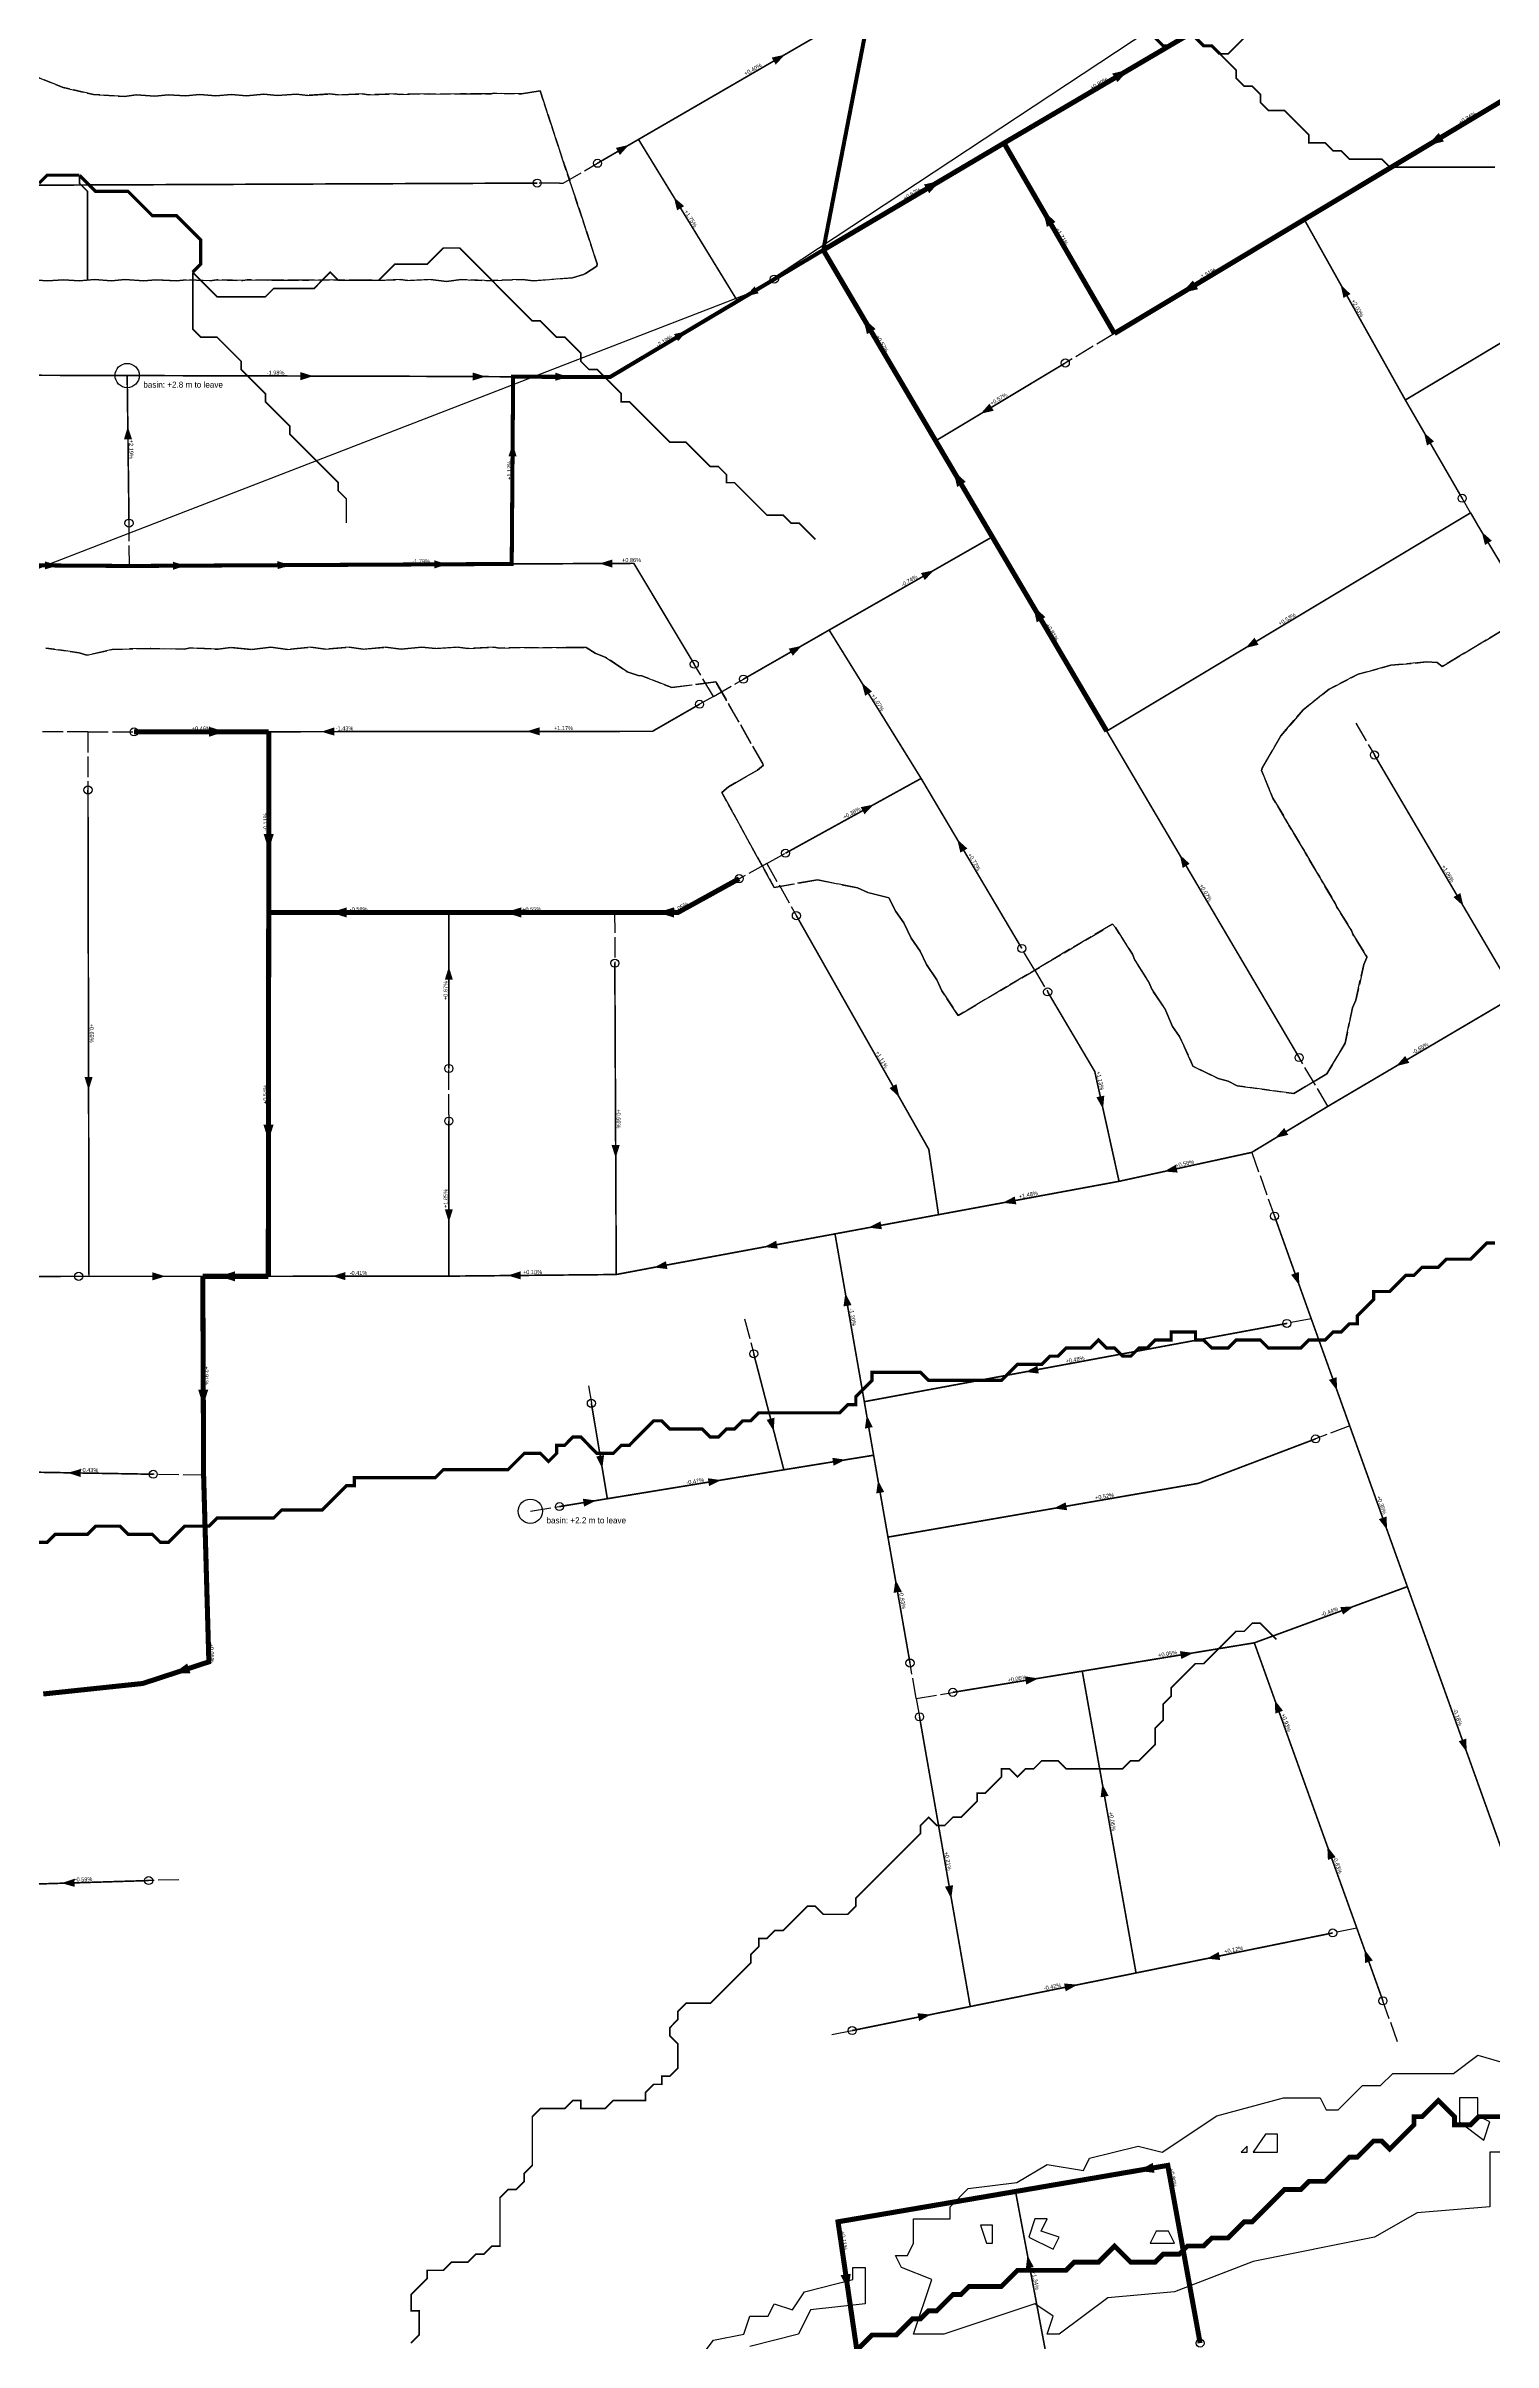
# Model space of a CAD drawing. Header units: metres. Extents: x 442821 to 452274, y 2561971 to 2571293.
# Drawn here: x 444791 to 445506, y 2564912 to 2566048 of the extents above; entities that cross this region are included whole.
import ezdxf
from ezdxf.enums import TextEntityAlignment as Align

# ---------------------------------------------------------------- set-up
doc = ezdxf.new("R2010")
doc.units = ezdxf.units.M
doc.header["$LTSCALE"] = 8
doc.linetypes.add('DASHDOT', pattern=[3.556, 2.54, -0.508, 0, -0.508])
doc.linetypes.add('DASHED', pattern=[1.524, 1.27, -0.254])
for name, color, linetype in [('A_ARROWS', 7, 'Continuous'), ('A_BASINS', 1, 'Continuous'), ('A_BUILT_2006', 252, 'Continuous'), ('A_CATCHMENTS', 7, 'Continuous'), ('A_DIRECT_LINK', 6, 'Continuous'), ('A_GRADIENT', 8, 'Continuous'), ('A_HEAD_GAP', 8, 'Continuous'), ('A_HEADS', 8, 'Continuous'), ('A_STREAMS', 5, 'Continuous'), ('A_WADI', 4, 'Continuous')]:
    doc.layers.add(name, color=color, linetype=linetype)

msp = doc.modelspace()

# ---------------------------------------------------------------- linework, layer by layer
at = {"layer": 'A_ARROWS', "color": 2}
for points in [[(445156.1, 2566043.6), (445151.6, 2566038.7), (445149.6, 2566042.2)], [(445326.2, 2566036.2), (445320.6, 2566030), (445318, 2566034.3)], [(445473.9, 2565998.7), (445479.5, 2566004.9), (445482.1, 2566000.7)], [(445079, 2565999), (445074.5, 2565994), (445072.5, 2565997.5)], [(445233.1, 2565981.3), (445227.5, 2565975.1), (445224.9, 2565979.4)], [(445101.2, 2565973.1), (445106.3, 2565968.7), (445102.8, 2565966.6)], [(445283.8, 2565966.6), (445290, 2565960.9), (445285.7, 2565958.4)], [(445136.6, 2565924), (445141.1, 2565929), (445143.1, 2565925.6)], [(445352.3, 2565925.7), (445357.9, 2565931.9), (445360.5, 2565927.6)], [(445431, 2565929.8), (445435.9, 2565925.2), (445432.4, 2565923.3)], [(445194.8, 2565913.5), (445201, 2565907.9), (445196.7, 2565905.4)], [(445107.8, 2565906.9), (445103.3, 2565901.9), (445101.3, 2565905.4)], [(444922.9, 2565884.6), (444916.5, 2565882.6), (444916.5, 2565886.6)], [(445008.1, 2565884.4), (445001.7, 2565882.4), (445001.7, 2565886.4)], [(445049, 2565884.3), (445042.6, 2565882.3), (445042.6, 2565886.3)], [(445252.9, 2565866), (445257.3, 2565871), (445259.4, 2565867.5)], [(444831.1, 2565859.7), (444833.2, 2565853.3), (444829.2, 2565853.3)], [(445472.2, 2565856.8), (445477.2, 2565852.3), (445473.7, 2565850.3)], [(445021.5, 2565851.3), (445023.4, 2565844.9), (445019.4, 2565844.9)], [(445239.4, 2565837.9), (445245.6, 2565832.3), (445241.3, 2565829.8)], [(445500.8, 2565807.6), (445505.8, 2565803.2), (445502.4, 2565801.1)], [(444796.5, 2565790.9), (444790.1, 2565789), (444790.1, 2565793)], [(444859.8, 2565790.8), (444853.4, 2565788.8), (444853.4, 2565792.8)], [(444911.5, 2565791.1), (444905.2, 2565789.1), (444905.1, 2565793.1)], [(444989.2, 2565791.5), (444982.8, 2565789.5), (444982.7, 2565793.5)], [(445064.4, 2565791.9), (445070.8, 2565793.9), (445070.8, 2565789.9)], [(445229.9, 2565788.6), (445225.3, 2565783.7), (445223.4, 2565787.2)], [(445278.8, 2565771), (445285, 2565765.4), (445280.7, 2565762.8)], [(445383.9, 2565750.1), (445388.4, 2565755.2), (445390.4, 2565751.7)], [(445164.5, 2565751.2), (445160, 2565746.3), (445158, 2565749.8)], [(445194.1, 2565733), (445199.2, 2565728.6), (445195.8, 2565726.5)], [(445200.1, 2565672.7), (445195.5, 2565667.9), (445193.6, 2565671.4)], [(445241.4, 2565655.4), (445246.4, 2565650.9), (445242.9, 2565648.9)], [(445351.4, 2565647.9), (445356.3, 2565643.4), (445352.9, 2565641.3)]]:
    msp.add_solid(points, dxfattribs=at)
at = {"layer": 'A_ARROWS', "color": 1}
for points in [[(444879.2, 2565708.7), (444871.2, 2565706.2), (444871.2, 2565711.2)], [(444926.8, 2565708.7), (444933.2, 2565710.8), (444933.2, 2565706.8)], [(445028.4, 2565708.9), (445034.8, 2565710.9), (445034.8, 2565706.9)], [(444900.8, 2565650.1), (444898.3, 2565658.1), (444903.3, 2565658.1)], [(445491.8, 2565622.4), (445486.8, 2565626.9), (445490.2, 2565628.9)], [(444931.4, 2565619.3), (444939.4, 2565621.8), (444939.4, 2565616.8)], [(445017.7, 2565619.3), (445025.7, 2565621.8), (445025.7, 2565616.8)], [(445093.2, 2565619.3), (445101.2, 2565621.8), (445101.2, 2565616.8)], [(444989.9, 2565592.4), (444991.9, 2565586), (444987.9, 2565586)], [(445458.4, 2565543.3), (445462.9, 2565548.3), (445465, 2565544.9)], [(444811.7, 2565531.5), (444809.7, 2565537.9), (444813.7, 2565537.9)], [(445212.8, 2565527.8), (445207.9, 2565532.4), (445211.3, 2565534.4)], [(445313.5, 2565522), (445310.2, 2565527.9), (445314.1, 2565528.7)], [(444900.7, 2565506.3), (444898.2, 2565514.3), (444903.2, 2565514.3)], [(445072.4, 2565497.8), (445070.4, 2565504.2), (445074.4, 2565504.2)], [(445398.6, 2565507.7), (445403.1, 2565512.7), (445405.1, 2565509.3)], [(445343.7, 2565491.2), (445349.5, 2565494.5), (445350.4, 2565490.6)], [(444989.9, 2565466.1), (444987.9, 2565472.5), (444991.9, 2565472.5)], [(445263.9, 2565475.7), (445269.8, 2565478.8), (445270.6, 2565474.9)], [(445145.9, 2565453.8), (445151.8, 2565456.9), (445152.6, 2565453)], [(445197.4, 2565463.4), (445203.4, 2565466.5), (445204.1, 2565462.6)], [(445091.3, 2565443.7), (445097.3, 2565446.8), (445098, 2565442.9)], [(444849.7, 2565439.3), (444843.3, 2565437.3), (444843.3, 2565441.3)], [(444876.2, 2565439.3), (444884.2, 2565441.8), (444884.2, 2565436.8)], [(444932.3, 2565439.4), (444938.7, 2565441.4), (444938.7, 2565437.4)], [(445019, 2565439.7), (445025.4, 2565441.8), (445025.4, 2565437.8)], [(445410.6, 2565434.8), (445406.5, 2565440.1), (445410.3, 2565441.5)], [(445186, 2565431), (445189.1, 2565425.1), (445185.1, 2565424.4)], [(445275.1, 2565392), (445281, 2565395.1), (445281.7, 2565391.2)], [(445429.3, 2565382.7), (445425.2, 2565388.1), (445429, 2565389.4)], [(444868.4, 2565375.3), (444865.9, 2565383.3), (444870.9, 2565383.3)], [(445150.6, 2565362.7), (445147.1, 2565368.3), (445151, 2565369.4)], [(445196.6, 2565370.6), (445199.6, 2565364.7), (445195.7, 2565364)], [(444801.4, 2565342.1), (444807.9, 2565344), (444807.8, 2565340)], [(445065.8, 2565344.2), (445062.8, 2565350.2), (445066.7, 2565350.9)], [(445186.2, 2565348.6), (445180.2, 2565345.6), (445179.6, 2565349.5)], [(445124.6, 2565338.5), (445118.6, 2565335.5), (445118, 2565339.4)], [(445202.2, 2565338.5), (445205.2, 2565332.6), (445201.3, 2565331.9)], [(445062.8, 2565328.4), (445056.8, 2565325.4), (445056.2, 2565329.3)], [(445289, 2565324.5), (445295, 2565327.5), (445295.7, 2565323.6)], [(445454, 2565313.8), (445449.9, 2565319.2), (445453.7, 2565320.5)], [(445210.8, 2565289.3), (445213.9, 2565283.4), (445209.9, 2565282.7)], [(445437.5, 2565276), (445432.2, 2565272), (445430.8, 2565275.7)], [(445358.2, 2565253), (445352.2, 2565250), (445351.5, 2565253.9)], [(444853.7, 2565242.9), (444860.5, 2565247.8), (444862.1, 2565243)], [(445281.5, 2565240.4), (445275.5, 2565237.4), (445274.9, 2565241.4)], [(445398.4, 2565229.7), (445402.5, 2565224.4), (445398.7, 2565223)], [(445493.4, 2565203.9), (445489.4, 2565209.3), (445493.1, 2565210.6)], [(445313.1, 2565188.2), (445316.2, 2565182.3), (445312.3, 2565181.6)], [(445424.4, 2565157.3), (445428.5, 2565152), (445424.7, 2565150.6)], [(444798.3, 2565139.1), (444804.7, 2565141.3), (444804.8, 2565137.3)], [(445238.4, 2565131.5), (445235.3, 2565137.4), (445239.3, 2565138.1)], [(445364.8, 2565101.8), (445370.7, 2565105.1), (445371.4, 2565101.1)], [(445442.8, 2565106.3), (445446.9, 2565100.9), (445443.1, 2565099.6)], [(445300.9, 2565088.9), (445295, 2565085.6), (445294.2, 2565089.5)], [(445228.3, 2565074.1), (445222.5, 2565070.9), (445221.7, 2565074.8)], [(445330.6, 2564996.9), (445338.1, 2565000.7), (445338.9, 2564995.8)], [(445187.4, 2564937.6), (445183.7, 2564945.2), (445188.7, 2564945.9)], [(445276.1, 2564955.1), (445279.2, 2564949.2), (445275.3, 2564948.5)]]:
    msp.add_solid(points, dxfattribs=at)
at = {"layer": 'A_BASINS', "color": 1}
for centre in [(444830.8, 2565884.9), (445030.2, 2565323.1)]:
    msp.add_circle(centre, 6, dxfattribs=at)
at = {"layer": 'A_BUILT_2006', "color": 252}
msp.add_lwpolyline([(444422.4, 2563343.7), (444425.8, 2563359.7), (444354.3, 2563402.3), (444079.1, 2562950.6), (443944.5, 2563054.6), (443895.5, 2563534.9), (443894.2, 2564981.6), (443353.4, 2565026.3), (443356.8, 2565236.3), (445139.7, 2565926.1), (445353.1, 2566067)], dxfattribs=at)
at = {"layer": 'A_CATCHMENTS', "color": 2, "linetype": 'DASHED'}
for points in [[(444784.4, 2565932.3), (444791.2, 2565931.7), (444799.5, 2565932.3), (444807.1, 2565931.7), (444814.6, 2565932.4), (444823, 2565931.7), (444829.7, 2565932.4), (444839.1, 2565931.7), (444844.9, 2565932.3), (444855.4, 2565931.8), (444860, 2565932.3), (444871.7, 2565931.8), (444875.1, 2565932.3), (444888, 2565931.9), (444890.2, 2565932.2), (444904.4, 2565932), (444905.3, 2565932.1), (444920.4, 2565932.1), (444920.7, 2565932.1), (444935.6, 2565932.2), (444937, 2565932), (444950.7, 2565932.3), (444953.3, 2565931.9), (444965.8, 2565932.4), (444969.6, 2565931.9), (444980.9, 2565932.4), (444988.8, 2565931.5), (444996, 2565932.4), (445010.9, 2565931.8), (445011.2, 2565931.9), (445026.3, 2565932.4), (445031.6, 2565931.7), (445051, 2565933.3), (445056.5, 2565934.8), (445057.5, 2565935.3), (445063.1, 2565939), (445063.3, 2565940.1), (445035, 2566025.7), (445025.9, 2566024.2), (445012.1, 2566024.5), (445010.8, 2566024.2), (444995.9, 2566024.3), (444995.7, 2566024.3), (444980.5, 2566024.1), (444979.6, 2566024.3), (444965.4, 2566023.9), (444963.4, 2566024.2), (444950.3, 2566023.8), (444947.1, 2566024.2), (444935.2, 2566023.7), (444930.9, 2566024.2), (444920.1, 2566023.5), (444914.6, 2566024.1), (444905, 2566023.4), (444898.4, 2566024.1), (444889.8, 2566023.3), (444882.4, 2566023.9), (444874.7, 2566023.2), (444866.7, 2566023.9), (444859.6, 2566023.2), (444851, 2566023.8), (444844.5, 2566023.1), (444835.3, 2566023.7), (444829.4, 2566023), (444814.2, 2566023.9), (444799.1, 2566027.4), (444784, 2566033.5)], [(445565.7, 2565791.6), (445481.2, 2565741), (445478.8, 2565742.9), (445473.7, 2565743.2), (445455.8, 2565741.6), (445439.7, 2565737.1), (445425.3, 2565729.8), (445412.5, 2565719.6), (445401.5, 2565706.6), (445392.2, 2565690.7), (445391.8, 2565689.6), (445397.5, 2565675.9), (445405.1, 2565663.2), (445405.4, 2565662.4), (445412.9, 2565650), (445413.4, 2565648.9), (445420.7, 2565636.8), (445421.3, 2565635.4), (445428.5, 2565623.6), (445429.2, 2565622), (445436.3, 2565610.4), (445437.1, 2565608.5), (445444, 2565597.3), (445443.9, 2565597.1), (445442.5, 2565593.6), (445438.5, 2565575.9), (445436.8, 2565572.1), (445433.2, 2565554.6), (445424.2, 2565539.4), (445407.9, 2565529.8), (445379.9, 2565533.5), (445375.3, 2565535.8), (445370.5, 2565537.1), (445357.9, 2565543.3), (445357.8, 2565543.7), (445351.3, 2565557.9), (445347.9, 2565562.9), (445344, 2565571.8), (445337.7, 2565581.1), (445336, 2565585.2), (445329.2, 2565595.7), (445328, 2565598.6), (445319.7, 2565611.8), (445318.1, 2565613.5), (445241.8, 2565568.3), (445233.7, 2565580.6), (445231.3, 2565586), (445226.1, 2565593.6), (445223.1, 2565600.1), (445218.5, 2565606.6), (445214.9, 2565614.2), (445211, 2565619.7), (445207.6, 2565626.6), (445197.1, 2565629.1), (445192.1, 2565631.4), (445172.3, 2565635.5), (445150.8, 2565631.7), (445124.9, 2565678.6), (445128.2, 2565681.5), (445142.5, 2565689.7), (445145.5, 2565692.2), (445122, 2565733.4), (445100.2, 2565730.5), (445085.3, 2565736.4), (445083.5, 2565736.5), (445078.1, 2565738.4), (445067.5, 2565745.5), (445062.3, 2565747.5), (445057.9, 2565750.3), (445046.6, 2565750.4), (445046.5, 2565750.4), (445030.8, 2565750.2), (445029.7, 2565750.4), (445015, 2565750.1), (445012.2, 2565750.6), (444999.3, 2565749.9), (444994.3, 2565750.6), (444983.5, 2565749.8), (444976.4, 2565750.6), (444966.3, 2565749.6), (444958.5, 2565750.5), (444947.6, 2565749.5), (444940.6, 2565750.5), (444928.9, 2565749.5), (444921.7, 2565750.5), (444910.1, 2565749.4), (444901.8, 2565750.5), (444892.5, 2565749.4), (444881.9, 2565750.4), (444875.8, 2565749.5), (444862, 2565750.2), (444859.2, 2565749.6), (444842.5, 2565749.8), (444842.1, 2565749.9), (444823.4, 2565749.4), (444810.9, 2565746.5), (444807, 2565747.8), (444790.6, 2565750.1)]]:
    msp.add_lwpolyline(points, dxfattribs=at)
at = {"layer": 'A_CATCHMENTS', "color": 1, "linetype": 'DASHED'}
for points in [[(444784, 2566033.5), (444799.1, 2566027.4), (444814.2, 2566023.9), (444829.4, 2566023), (444835.3, 2566023.7), (444844.5, 2566023.1), (444851, 2566023.8), (444859.6, 2566023.2), (444866.7, 2566023.9), (444874.7, 2566023.2), (444882.4, 2566023.9), (444889.8, 2566023.3), (444898.4, 2566024.1), (444905, 2566023.4), (444914.6, 2566024.1), (444920.1, 2566023.5), (444930.9, 2566024.2), (444935.2, 2566023.7), (444947.1, 2566024.2), (444950.3, 2566023.8), (444963.4, 2566024.2), (444965.4, 2566023.9), (444979.6, 2566024.3), (444980.5, 2566024.1), (444995.7, 2566024.3), (444995.9, 2566024.3), (445010.8, 2566024.2), (445012.1, 2566024.5), (445025.9, 2566024.2), (445035, 2566025.7), (445063.3, 2565940.1), (445063.1, 2565939), (445057.5, 2565935.3), (445056.5, 2565934.8), (445051, 2565933.3), (445031.6, 2565931.7), (445026.3, 2565932.4), (445011.2, 2565931.9), (445010.9, 2565931.8), (444996, 2565932.4), (444988.8, 2565931.5), (444980.9, 2565932.4), (444969.6, 2565931.9), (444965.8, 2565932.4), (444953.3, 2565931.9), (444950.7, 2565932.3), (444937, 2565932), (444935.6, 2565932.2), (444920.7, 2565932.1), (444920.4, 2565932.1), (444905.3, 2565932.1), (444904.4, 2565932), (444890.2, 2565932.2), (444888, 2565931.9), (444875.1, 2565932.3), (444871.7, 2565931.8), (444860, 2565932.3), (444855.4, 2565931.8), (444844.9, 2565932.3), (444839.1, 2565931.7), (444829.7, 2565932.4), (444823, 2565931.7), (444814.6, 2565932.4), (444807.1, 2565931.7), (444799.5, 2565932.3), (444791.2, 2565931.7), (444784.4, 2565932.3)], [(444790.6, 2565750.1), (444807, 2565747.8), (444810.9, 2565746.5), (444823.4, 2565749.4), (444842.1, 2565749.9), (444842.5, 2565749.8), (444859.2, 2565749.6), (444862, 2565750.2), (444875.8, 2565749.5), (444881.9, 2565750.4), (444892.5, 2565749.4), (444901.8, 2565750.5), (444910.1, 2565749.4), (444921.7, 2565750.5), (444928.9, 2565749.5), (444940.6, 2565750.5), (444947.6, 2565749.5), (444958.5, 2565750.5), (444966.3, 2565749.6), (444976.4, 2565750.6), (444983.5, 2565749.8), (444994.3, 2565750.6), (444999.3, 2565749.9), (445012.2, 2565750.6), (445015, 2565750.1), (445029.7, 2565750.4), (445030.8, 2565750.2), (445046.5, 2565750.4), (445046.6, 2565750.4), (445057.9, 2565750.3), (445062.3, 2565747.5), (445067.5, 2565745.5), (445078.1, 2565738.4), (445083.5, 2565736.5), (445085.3, 2565736.4), (445100.2, 2565730.5), (445122, 2565733.4), (445145.5, 2565692.2), (445142.5, 2565689.7), (445128.2, 2565681.5), (445124.9, 2565678.6), (445150.8, 2565631.7), (445172.3, 2565635.5), (445192.1, 2565631.4), (445197.1, 2565629.1), (445207.6, 2565626.6), (445211, 2565619.7), (445214.9, 2565614.2), (445218.5, 2565606.6), (445223.1, 2565600.1), (445226.1, 2565593.6), (445231.3, 2565586), (445233.7, 2565580.6), (445241.8, 2565568.3), (445318.1, 2565613.5), (445319.7, 2565611.8), (445328, 2565598.6), (445329.2, 2565595.7), (445336, 2565585.2), (445337.7, 2565581.1), (445344, 2565571.8), (445347.9, 2565562.9), (445351.3, 2565557.9), (445357.8, 2565543.7), (445357.9, 2565543.3), (445370.5, 2565537.1), (445375.3, 2565535.8), (445379.9, 2565533.5), (445407.9, 2565529.8), (445424.2, 2565539.4), (445433.2, 2565554.6), (445436.8, 2565572.1), (445438.5, 2565575.9), (445442.5, 2565593.6), (445443.9, 2565597.1), (445444, 2565597.3), (445437.1, 2565608.5), (445436.3, 2565610.4), (445429.2, 2565622), (445428.5, 2565623.6), (445421.3, 2565635.4), (445420.7, 2565636.8), (445413.4, 2565648.9), (445412.9, 2565650), (445405.4, 2565662.4), (445405.1, 2565663.2), (445397.5, 2565675.9), (445391.8, 2565689.6), (445392.2, 2565690.7), (445401.5, 2565706.6), (445412.5, 2565719.6), (445425.3, 2565729.8), (445439.7, 2565737.1), (445455.8, 2565741.6), (445473.7, 2565743.2), (445478.8, 2565742.9), (445481.2, 2565741), (445565.7, 2565791.6)]]:
    msp.add_lwpolyline(points, dxfattribs=at)
at = {"layer": 'A_DIRECT_LINK', "color": 6, "linetype": 'DASHED', "const_width": 2}
msp.add_lwpolyline([(445198.6, 2566068.3), (445175.1, 2565947), (445132.7, 2565921.7), (445069.7, 2565884.2), (445021.7, 2565884.3), (445021, 2565791.7), (444831.9, 2565790.7), (444664.4, 2565791.8), (444664.4, 2565708.5), (444456.3, 2565708.3), (444370.7, 2565708.2), (444277.9, 2565708.1), (444278.2, 2565520.7), (444277.7, 2565398.4), (444277.6, 2565343.6), (444184.3, 2565343.7), (444184.3, 2565251.9), (444184.3, 2565168.2), (444184.3, 2565085), (444184.3, 2564982.9), (444171.9, 2564984), (444017.2, 2564997.6), (444017.2, 2564966.8), (444017.4, 2564881.2)], dxfattribs=at)
at = {"layer": 'A_HEAD_GAP', "color": 8, "linetype": 'DASHED'}
for points in [[(445044.7, 2565980.1), (445033.6, 2565980.1)], [(445044.7, 2565980.1), (445046.5, 2565980.1), (445063.4, 2565989.9)], [(445175.1, 2565947), (445150.9, 2565932.6)], [(445319.1, 2565905.7), (445294.8, 2565891.1)], [(445495.3, 2565817), (445491.1, 2565824.2)], [(444831.9, 2565790.7), (444831.7, 2565811.9)], [(445120.8, 2565726.2), (445111.3, 2565742.1)], [(445120.8, 2565726.2), (445135.6, 2565734.7)], [(445120.8, 2565726.2), (445113.9, 2565722.3)], [(444811.3, 2565708.6), (444787.6, 2565708.6)], [(444811.3, 2565708.6), (444811.4, 2565679.9)], [(444811.3, 2565708.6), (444834.2, 2565708.6)], [(445438.5, 2565713), (445447.7, 2565697.2)], [(445147.2, 2565643.5), (445133.5, 2565636)], [(445147.2, 2565643.5), (445156.4, 2565648.6)], [(445147.2, 2565643.5), (445161.8, 2565617.7)], [(445071.9, 2565619.3), (445072, 2565594.2)], [(445279.4, 2565591.3), (445273.3, 2565601.5)], [(445279.4, 2565591.3), (445286.1, 2565580)], [(445424.7, 2565523.4), (445410.5, 2565547.5)], [(444989.9, 2565519.3), (444989.9, 2565542.1)], [(444989.9, 2565519.3), (444989.9, 2565516.1)], [(445387, 2565500.6), (445398.3, 2565469.1)], [(444811.9, 2565439.3), (444806.8, 2565439.3)], [(445136.2, 2565418.3), (445140.7, 2565401)], [(445416.5, 2565418.2), (445404.4, 2565416)], [(445059, 2565385.2), (445060.4, 2565376.5)], [(445435.5, 2565365.3), (445418.6, 2565358.9)], [(444868.6, 2565340.9), (444843.7, 2565341.4)], [(445030.3, 2565323.1), (445044.6, 2565325.4)], [(445221.1, 2565230.5), (445218, 2565248)], [(445221.1, 2565230.5), (445239.2, 2565233.5)], [(445221.1, 2565230.5), (445222.7, 2565221.4)], [(444856.3, 2565140.8), (444841.4, 2565140.4)], [(445439, 2565116.9), (445427.1, 2565114.5)], [(445459.2, 2565060.6), (445451.9, 2565080.9)], [(445179.4, 2565064.2), (445189.4, 2565066.2)]]:
    msp.add_lwpolyline(points, dxfattribs=at)
at = {"layer": 'A_HEADS', "color": 2}
for centre in [(445063.4, 2565989.9), (445150.9, 2565932.6), (445294.8, 2565891.1), (445491.1, 2565824.2), (444831.7, 2565811.9), (445111.3, 2565742.1), (445135.6, 2565734.7), (445156.4, 2565648.6), (445273.3, 2565601.5), (445410.5, 2565547.5)]:
    msp.add_circle(centre, 2, dxfattribs=at)
at = {"layer": 'A_HEADS', "color": 1}
for centre in [(445033.6, 2565980.1), (445113.9, 2565722.3), (444834.2, 2565708.6), (445447.7, 2565697.2), (444811.4, 2565679.9), (445133.5, 2565636), (445161.8, 2565617.7), (445072, 2565594.2), (445286.1, 2565580), (444989.9, 2565542.1), (444989.9, 2565516.1), (445398.3, 2565469.1), (444806.8, 2565439.3), (445404.4, 2565416), (445140.7, 2565401), (445060.4, 2565376.5), (445418.6, 2565358.9), (444843.7, 2565341.4), (445044.6, 2565325.4), (445218, 2565248), (445239.2, 2565233.5), (445222.7, 2565221.4), (444841.4, 2565140.4), (445427.1, 2565114.5), (445451.9, 2565080.9), (445189.4, 2565066.2), (445361.5, 2564911.6)]:
    msp.add_circle(centre, 2, dxfattribs=at)
at = {"layer": 'A_SECONDARY_HEADER', "color": 2, "const_width": 2.5}
for points in [[(445576.1, 2566060), (445413, 2565962.1)], [(445264.5, 2565999.9), (445360.1, 2566056.1)], [(445175.1, 2565947), (445264.5, 2565999.9)], [(445319.1, 2565905.7), (445264.5, 2565999.9)], [(445230.7, 2565852.6), (445175.1, 2565947)], [(445315.3, 2565709), (445258.7, 2565805.1)]]:
    msp.add_lwpolyline(points, dxfattribs=at)
at = {"layer": 'A_SECONDARY_HEADER', "color": 2, "linetype": 'DASHDOT', "const_width": 2.5}
msp.add_lwpolyline([(445413, 2565962.1), (445319.1, 2565905.7)], dxfattribs=at)
at = {"layer": 'A_SECONDARY_HEADER', "color": 2, "linetype": 'DASHED', "const_width": 2.5}
msp.add_lwpolyline([(445258.7, 2565805.1), (445230.7, 2565852.6)], dxfattribs=at)
at = {"layer": 'A_SECONDARY_HEADER', "color": 1, "linetype": 'DASHED', "const_width": 2.5}
for points in [[(444834.2, 2565708.6), (444900.8, 2565708.7)], [(444900.8, 2565708.7), (444900.8, 2565619.3)], [(444868.6, 2565340.9), (444871.2, 2565248.6), (444838.5, 2565237.9), (444789.3, 2565232.7)], [(445270.2, 2564986.6), (445182.4, 2564971.6), (445198.1, 2564864.5)]]:
    msp.add_lwpolyline(points, dxfattribs=at)
at = {"layer": 'A_SECONDARY_HEADER', "color": 1, "const_width": 2.5}
for points in [[(445133.5, 2565636), (445103.2, 2565619.3), (445071.9, 2565619.3)], [(444900.8, 2565619.3), (444900.6, 2565439.3)], [(445071.9, 2565619.3), (444989.9, 2565619.3)], [(444900.6, 2565439.3), (444868.2, 2565439.3)], [(444868.2, 2565439.3), (444868.6, 2565340.9)], [(445361.5, 2564911.6), (445345.5, 2564999.5), (445270.2, 2564986.6)]]:
    msp.add_lwpolyline(points, dxfattribs=at)
at = {"layer": 'A_SECONDARY_HEADER', "color": 1, "linetype": 'DASHDOT', "const_width": 2.5}
msp.add_lwpolyline([(444989.9, 2565619.3), (444900.8, 2565619.3)], dxfattribs=at)
at = {"layer": 'A_SECONDARY_MAIN', "color": 2, "linetype": 'DASHED', "const_width": 0.8}
msp.add_lwpolyline([(445083.7, 2566001.7), (445198.6, 2566068.3)], dxfattribs=at)
at = {"layer": 'A_SECONDARY_MAIN', "color": 2, "const_width": 0.8}
for points in [[(445132.7, 2565921.7), (445083.7, 2566001.7)], [(445463, 2565872.8), (445413, 2565962.1)], [(444977.7, 2565884.5), (445021.7, 2565884.3)], [(445021, 2565791.7), (445021.7, 2565884.3)], [(445021.7, 2565884.3), (445060.6, 2565884.2)], [(445495.3, 2565817), (445315.3, 2565709)], [(445514.3, 2565785.1), (445499.1, 2565810.4), (445495.3, 2565817)], [(444871.7, 2565790.9), (444931.4, 2565791.2)], [(445135.6, 2565734.7), (445178, 2565759)], [(445223.5, 2565685.6), (445178, 2565759)]]:
    msp.add_lwpolyline(points, dxfattribs=at)
at = {"layer": 'A_SECONDARY_MAIN', "color": 1, "const_width": 0.8}
for points in [[(445033.6, 2565980.1), (444339.6, 2565977.2), (444339.6, 2565975.8)], [(445447.7, 2565697.2), (445517.7, 2565578.2)], [(444989.9, 2565542.1), (444989.9, 2565619.3)], [(445286.1, 2565580), (445309.4, 2565540.6), (445321.4, 2565486.3)], [(445424.7, 2565523.4), (445387, 2565500.6)], [(445387, 2565500.6), (445321.4, 2565486.3)], [(445321.4, 2565486.3), (445232.1, 2565469.8)], [(445232.1, 2565469.8), (445180.9, 2565460.3)], [(445129.1, 2565450.7), (445091.3, 2565443.7), (445072.7, 2565440.2)], [(445140.7, 2565401), (445155.6, 2565343.6)], [(445200, 2565350.8), (445195.4, 2565377.3)], [(445417, 2565178), (445388.3, 2565258)], [(444841.4, 2565140.4), (444776.3, 2565138.4)]]:
    msp.add_lwpolyline(points, dxfattribs=at)
at = {"layer": 'A_SECONDARY_MAIN', "color": 2, "linetype": 'DASHDOT', "const_width": 0.8}
for points in [[(445581.6, 2565943.7), (445463, 2565872.8)], [(445060.6, 2565884.2), (445069.7, 2565884.2), (445132.7, 2565921.7)], [(444830.8, 2565884.9), (444977.7, 2565884.5)], [(445178, 2565759), (445258.7, 2565805.1)], [(444733.4, 2565791.4), (444831.9, 2565790.7)], [(444831.9, 2565790.7), (444871.7, 2565790.9)], [(444931.4, 2565791.2), (445021, 2565791.7)]]:
    msp.add_lwpolyline(points, dxfattribs=at)
at = {"layer": 'A_SECONDARY_MAIN', "color": 1, "linetype": 'DASHDOT', "const_width": 0.8}
for points in [[(444975.7, 2565708.8), (444900.8, 2565708.7)], [(445517.7, 2565578.2), (445424.7, 2565523.4)], [(445180.9, 2565460.3), (445129.1, 2565450.7)], [(445195.4, 2565377.3), (445180.9, 2565460.3)], [(444811.9, 2565439.3), (444868.2, 2565439.3)], [(444989.9, 2565439.4), (444900.6, 2565439.3)], [(445068.3, 2565329.3), (445155.6, 2565343.6)], [(445155.6, 2565343.6), (445200, 2565350.8)], [(445207.1, 2565310.3), (445200, 2565350.8)], [(445044.6, 2565325.4), (445068.3, 2565329.3)], [(445388.3, 2565258), (445464, 2565285.8)], [(445464, 2565285.8), (445510.7, 2565155.6)], [(445439, 2565116.9), (445417, 2565178)], [(445451.9, 2565080.9), (445439, 2565116.9)], [(445247.8, 2565078.1), (445329.8, 2565094.7)], [(445189.4, 2565066.2), (445247.8, 2565078.1)]]:
    msp.add_lwpolyline(points, dxfattribs=at)
at = {"layer": 'A_SECONDARY_MAIN', "color": 1, "linetype": 'DASHED', "const_width": 0.8}
for points in [[(445072.7, 2565440.2), (444989.9, 2565439.4)], [(445416.5, 2565418.2), (445435.5, 2565365.3)], [(445060.4, 2565376.5), (445068.3, 2565329.3)], [(445435.5, 2565365.3), (445464, 2565285.8)], [(445303.2, 2565244), (445388.3, 2565258)], [(445239.2, 2565233.5), (445303.2, 2565244)], [(445329.8, 2565094.7), (445303.2, 2565244)]]:
    msp.add_lwpolyline(points, dxfattribs=at)
at = {"layer": 'A_SECONDARY_MAIN_BRANCH', "color": 2, "const_width": 0.8}
for points in [[(445063.4, 2565989.9), (445083.7, 2566001.7)], [(445294.8, 2565891.1), (445230.7, 2565852.6)], [(444719.6, 2565885.2), (444830.8, 2565884.9)], [(444831.7, 2565811.9), (444830.8, 2565884.9)], [(445491.1, 2565824.2), (445463, 2565872.8)], [(445111.3, 2565742.1), (445081.4, 2565792), (445021, 2565791.7)], [(445273.3, 2565601.5), (445223.5, 2565685.6)]]:
    msp.add_lwpolyline(points, dxfattribs=at)
at = {"layer": 'A_SECONDARY_MAIN_BRANCH', "color": 2, "linetype": 'DASHED', "const_width": 0.8}
for points in [[(445150.9, 2565932.6), (445132.7, 2565921.7)], [(445410.5, 2565547.5), (445315.3, 2565709)], [(445156.4, 2565648.6), (445223.5, 2565685.6)]]:
    msp.add_lwpolyline(points, dxfattribs=at)
at = {"layer": 'A_SECONDARY_MAIN_BRANCH', "color": 1, "const_width": 0.8}
for points in [[(445113.9, 2565722.3), (445090.6, 2565708.9), (444975.7, 2565708.8)], [(444811.4, 2565679.9), (444811.9, 2565439.3)], [(445161.8, 2565617.7), (445227.3, 2565502.1), (445232.1, 2565469.8)], [(445072, 2565594.2), (445072.7, 2565440.2)], [(444989.9, 2565516.1), (444989.9, 2565439.4)], [(445398.3, 2565469.1), (445416.5, 2565418.2)], [(445418.6, 2565358.9), (445360.7, 2565336.9), (445207.1, 2565310.3)], [(445218, 2565248), (445207.1, 2565310.3)], [(445286.8, 2564898.1), (445270.2, 2564986.6)]]:
    msp.add_lwpolyline(points, dxfattribs=at)
at = {"layer": 'A_SECONDARY_MAIN_BRANCH', "color": 1, "linetype": 'DASHED', "const_width": 0.8}
for points in [[(444806.8, 2565439.3), (444726, 2565439.2)], [(445404.4, 2565416), (445195.4, 2565377.3)], [(444843.7, 2565341.4), (444779.9, 2565342.5)], [(445222.7, 2565221.4), (445247.8, 2565078.1)], [(445427.1, 2565114.5), (445329.8, 2565094.7)]]:
    msp.add_lwpolyline(points, dxfattribs=at)
at = {"layer": 'A_STREAMS', "color": 5}
for points, const_width in [([(445351.2, 2566052), (445347.2, 2566048), (445343.2, 2566048), (445339.2, 2566052)], 1.6), ([(445371.3, 2566044), (445367.3, 2566048), (445363.2, 2566048), (445359.2, 2566052)], 1.6), ([(445383.3, 2566052), (445379.3, 2566048), (445375.3, 2566044), (445371.3, 2566044)], 0.8), ([(445507.3, 2565988), (445503.3, 2565988), (445499.3, 2565988), (445495.3, 2565988), (445491.3, 2565988), (445487.3, 2565988), (445483.3, 2565988), (445479.3, 2565988), (445475.3, 2565988), (445471.3, 2565988), (445467.3, 2565988), (445463.3, 2565988), (445459.3, 2565988), (445455.3, 2565988), (445451.3, 2565992), (445447.3, 2565992), (445443.3, 2565992), (445439.3, 2565992), (445435.3, 2565992), (445431.3, 2565996), (445427.3, 2565996), (445423.3, 2566000), (445419.3, 2566000), (445415.3, 2566000), (445415.3, 2566004), (445411.3, 2566008), (445407.3, 2566012), (445403.3, 2566016), (445399.3, 2566016), (445395.3, 2566016), (445391.3, 2566020), (445391.3, 2566024), (445387.3, 2566028), (445383.3, 2566028), (445379.3, 2566032), (445379.3, 2566036), (445375.3, 2566040), (445371.3, 2566044)], 0.8), ([(444807.2, 2565984), (444803.2, 2565984), (444799.2, 2565984), (444795.2, 2565984), (444791.2, 2565984), (444787.2, 2565980)], 1.6), ([(444863.2, 2565936), (444867.2, 2565940), (444867.2, 2565944), (444867.2, 2565948), (444867.2, 2565952), (444863.2, 2565956), (444859.2, 2565960), (444855.2, 2565964), (444851.2, 2565964), (444847.2, 2565964), (444843.2, 2565964), (444839.2, 2565968), (444835.2, 2565972), (444831.2, 2565976), (444827.2, 2565976), (444823.2, 2565976), (444819.2, 2565976), (444815.2, 2565976), (444811.2, 2565980), (444807.2, 2565984)], 1.6), ([(444811.2, 2565932), (444811.2, 2565936), (444811.2, 2565940), (444811.2, 2565944), (444811.2, 2565948), (444811.2, 2565952), (444811.2, 2565956), (444811.2, 2565960), (444811.2, 2565964), (444811.2, 2565968), (444811.2, 2565972), (444811.2, 2565976), (444807.2, 2565980), (444807.2, 2565984)], 0.8), ([(445171.2, 2565803.9), (445167.2, 2565807.9), (445163.2, 2565811.9), (445159.2, 2565811.9), (445155.2, 2565815.9), (445151.2, 2565815.9), (445147.2, 2565815.9), (445143.2, 2565819.9), (445139.2, 2565823.9), (445135.2, 2565827.9), (445131.2, 2565831.9), (445127.2, 2565831.9), (445127.2, 2565835.9), (445123.2, 2565839.9), (445119.2, 2565839.9), (445115.2, 2565843.9), (445111.2, 2565847.9), (445107.2, 2565851.9), (445103.2, 2565851.9), (445099.2, 2565851.9), (445095.2, 2565855.9), (445091.2, 2565859.9), (445087.2, 2565863.9), (445083.2, 2565867.9), (445079.2, 2565871.9), (445075.2, 2565871.9), (445075.2, 2565875.9), (445071.2, 2565879.9), (445067.2, 2565883.9), (445063.2, 2565887.9), (445059.2, 2565887.9), (445055.2, 2565891.9), (445055.2, 2565895.9), (445051.2, 2565899.9), (445047.2, 2565903.9), (445043.2, 2565903.9), (445039.2, 2565907.9), (445035.2, 2565911.9), (445031.2, 2565911.9), (445027.2, 2565915.9), (445023.2, 2565919.9), (445019.2, 2565923.9), (445015.2, 2565927.9), (445011.2, 2565932), (445007.2, 2565936), (445003.2, 2565940), (444999.2, 2565944), (444995.2, 2565948), (444991.2, 2565948), (444987.2, 2565948), (444983.2, 2565944), (444979.2, 2565940), (444975.2, 2565940), (444971.2, 2565940), (444967.2, 2565940), (444963.2, 2565940), (444959.2, 2565936), (444955.2, 2565932), (444951.2, 2565932), (444947.2, 2565932), (444943.2, 2565932), (444939.2, 2565932), (444935.2, 2565932), (444931.2, 2565936), (444927.2, 2565932), (444923.2, 2565927.9), (444919.2, 2565927.9), (444915.2, 2565927.9), (444911.2, 2565927.9), (444907.2, 2565927.9), (444903.2, 2565927.9), (444899.2, 2565923.9), (444895.2, 2565923.9), (444891.2, 2565923.9), (444887.2, 2565923.9), (444883.2, 2565923.9), (444879.2, 2565923.9), (444875.2, 2565923.9), (444871.2, 2565927.9), (444867.2, 2565932), (444863.2, 2565936)], 0.8), ([(444939.2, 2565811.9), (444939.2, 2565815.9), (444939.2, 2565819.9), (444939.2, 2565823.9), (444935.2, 2565827.9), (444935.2, 2565831.9), (444931.2, 2565835.9), (444927.2, 2565839.9), (444923.2, 2565843.9), (444919.2, 2565847.9), (444915.2, 2565851.9), (444911.2, 2565855.9), (444911.2, 2565859.9), (444907.2, 2565863.9), (444903.2, 2565867.9), (444899.2, 2565871.9), (444899.2, 2565875.9), (444895.2, 2565879.9), (444891.2, 2565883.9), (444887.2, 2565887.9), (444887.2, 2565891.9), (444883.2, 2565895.9), (444879.2, 2565899.9), (444875.2, 2565903.9), (444871.2, 2565903.9), (444867.2, 2565903.9), (444863.2, 2565907.9), (444863.2, 2565911.9), (444863.2, 2565915.9), (444863.2, 2565919.9), (444863.2, 2565923.9), (444863.2, 2565927.9), (444863.2, 2565932), (444863.2, 2565936)], 0.8), ([(445507.3, 2565455.8), (445503.3, 2565455.8), (445499.3, 2565451.8), (445495.3, 2565447.8), (445491.3, 2565447.8), (445487.3, 2565447.8), (445483.3, 2565447.8), (445479.3, 2565443.8), (445475.3, 2565443.8), (445471.3, 2565443.8), (445467.3, 2565439.8), (445463.3, 2565439.8), (445459.3, 2565435.8), (445455.3, 2565431.8), (445451.3, 2565431.8), (445447.3, 2565431.8), (445447.3, 2565427.8), (445443.3, 2565423.8), (445439.3, 2565419.8), (445439.3, 2565415.8), (445435.3, 2565415.8), (445431.3, 2565411.8), (445427.3, 2565411.8), (445423.3, 2565407.8), (445419.3, 2565407.8), (445415.3, 2565407.8), (445411.3, 2565403.8), (445407.3, 2565403.8), (445403.3, 2565403.8), (445399.3, 2565403.8), (445395.3, 2565403.8), (445391.3, 2565407.8), (445387.3, 2565407.8), (445383.3, 2565407.8), (445379.3, 2565407.8), (445375.3, 2565403.8), (445371.3, 2565403.8), (445367.3, 2565403.8), (445363.2, 2565407.8), (445359.2, 2565407.8), (445359.2, 2565411.8), (445355.2, 2565411.8), (445351.2, 2565411.8), (445347.2, 2565411.8), (445347.2, 2565407.8), (445343.2, 2565407.8), (445339.2, 2565407.8), (445335.2, 2565403.8), (445331.2, 2565403.8), (445327.2, 2565399.8), (445323.2, 2565399.8), (445319.2, 2565403.8), (445315.2, 2565403.8), (445311.2, 2565407.8), (445307.2, 2565403.8), (445303.2, 2565403.8), (445299.2, 2565403.8), (445295.2, 2565403.8), (445291.2, 2565399.8), (445287.2, 2565399.8), (445283.2, 2565395.8), (445279.2, 2565395.8), (445275.2, 2565395.8), (445271.2, 2565395.8), (445267.2, 2565391.8), (445263.2, 2565387.8), (445259.2, 2565387.8), (445255.2, 2565387.8), (445251.2, 2565387.8), (445247.2, 2565387.8), (445243.2, 2565387.8), (445239.2, 2565387.8), (445235.2, 2565387.8), (445231.2, 2565387.8), (445227.2, 2565387.8), (445223.2, 2565391.8), (445219.2, 2565391.8), (445215.2, 2565391.8), (445211.2, 2565391.8), (445207.2, 2565391.8), (445203.2, 2565391.8), (445199.2, 2565391.8), (445199.2, 2565387.8), (445195.2, 2565383.8), (445191.2, 2565379.8), (445191.2, 2565375.8), (445187.2, 2565375.8), (445183.2, 2565371.8), (445179.2, 2565371.8), (445175.2, 2565371.8), (445171.2, 2565371.8), (445167.2, 2565371.8), (445163.2, 2565371.8), (445159.2, 2565371.8), (445155.2, 2565371.8), (445151.2, 2565371.8), (445147.2, 2565371.8), (445143.2, 2565371.8), (445139.2, 2565367.8), (445135.2, 2565367.8), (445131.2, 2565363.8), (445127.2, 2565363.8), (445123.2, 2565359.8), (445119.2, 2565359.8), (445115.2, 2565363.8), (445111.2, 2565363.8), (445107.2, 2565363.8), (445103.2, 2565363.8), (445099.2, 2565363.8), (445095.2, 2565367.8), (445091.2, 2565367.8), (445087.2, 2565363.8), (445083.2, 2565359.8), (445079.2, 2565355.7), (445075.2, 2565355.7), (445071.2, 2565351.7), (445067.2, 2565351.7), (445063.2, 2565351.7), (445059.2, 2565355.7), (445055.2, 2565359.8), (445051.2, 2565359.8), (445047.2, 2565355.7), (445043.2, 2565355.7), (445043.2, 2565351.7), (445039.2, 2565347.7), (445035.2, 2565351.7), (445031.2, 2565351.7), (445027.2, 2565351.7), (445023.2, 2565347.7), (445019.2, 2565343.7), (445015.2, 2565343.7), (445011.2, 2565343.7), (445007.2, 2565343.7), (445003.2, 2565343.7), (444999.2, 2565343.7), (444995.2, 2565343.7), (444991.2, 2565343.7), (444987.2, 2565343.7), (444983.2, 2565339.7), (444979.2, 2565339.7), (444975.2, 2565339.7), (444971.2, 2565339.7), (444967.2, 2565339.7), (444963.2, 2565339.7), (444959.2, 2565339.7), (444955.2, 2565339.7), (444951.2, 2565339.7), (444947.2, 2565339.7), (444943.2, 2565339.7), (444943.2, 2565335.7), (444939.2, 2565335.7), (444935.2, 2565331.7), (444931.2, 2565327.7), (444927.2, 2565323.7), (444923.2, 2565323.7), (444919.2, 2565323.7), (444915.2, 2565323.7), (444911.2, 2565323.7), (444907.2, 2565323.7), (444903.2, 2565319.7), (444899.2, 2565319.7), (444895.2, 2565319.7), (444891.2, 2565319.7), (444887.2, 2565319.7), (444883.2, 2565319.7), (444879.2, 2565319.7), (444875.2, 2565319.7), (444871.2, 2565315.7), (444867.2, 2565315.7), (444863.2, 2565315.7), (444859.2, 2565315.7), (444855.2, 2565311.7), (444851.2, 2565307.7), (444847.2, 2565307.7), (444843.2, 2565311.7), (444839.2, 2565311.7), (444835.2, 2565311.7), (444831.2, 2565311.7), (444827.2, 2565315.7), (444823.2, 2565315.7), (444819.2, 2565315.7), (444815.2, 2565315.7), (444811.2, 2565311.7), (444807.2, 2565311.7), (444803.2, 2565311.7), (444799.2, 2565311.7), (444795.2, 2565311.7), (444791.2, 2565307.7), (444787.2, 2565307.7)], 1.6), ([(445399.3, 2565259.7), (445395.3, 2565263.7), (445391.3, 2565267.7), (445387.3, 2565267.7), (445383.3, 2565263.7), (445379.3, 2565263.7), (445375.3, 2565259.7), (445371.3, 2565255.7), (445367.3, 2565251.7), (445363.2, 2565247.7), (445359.2, 2565247.7), (445355.2, 2565243.7), (445351.2, 2565239.7), (445347.2, 2565235.7), (445347.2, 2565231.7), (445343.2, 2565227.7), (445343.2, 2565223.7), (445343.2, 2565219.7), (445339.2, 2565215.7), (445339.2, 2565211.7), (445339.2, 2565207.7), (445335.2, 2565203.7), (445331.2, 2565199.7), (445327.2, 2565199.7), (445323.2, 2565195.7), (445319.2, 2565195.7), (445315.2, 2565195.7), (445311.2, 2565195.7), (445307.2, 2565195.7), (445303.2, 2565195.7), (445299.2, 2565195.7), (445295.2, 2565195.7), (445291.2, 2565199.7), (445287.2, 2565199.7), (445283.2, 2565199.7), (445279.2, 2565195.7), (445275.2, 2565195.7), (445271.2, 2565191.7), (445267.2, 2565195.7), (445263.2, 2565195.7), (445263.2, 2565191.7), (445259.2, 2565187.7), (445255.2, 2565183.7), (445251.2, 2565183.7), (445251.2, 2565179.7), (445247.2, 2565175.7), (445243.2, 2565171.7), (445239.2, 2565171.7), (445235.2, 2565167.7), (445231.2, 2565167.7), (445227.2, 2565171.7), (445223.2, 2565167.7), (445223.2, 2565163.7), (445219.2, 2565159.7), (445215.2, 2565155.7), (445211.2, 2565151.7), (445207.2, 2565147.7), (445203.2, 2565143.7), (445199.2, 2565139.7), (445195.2, 2565135.7), (445191.2, 2565131.7), (445191.2, 2565127.7), (445187.2, 2565123.7), (445183.2, 2565123.7), (445179.2, 2565123.7), (445175.2, 2565123.7), (445171.2, 2565127.7), (445167.2, 2565127.7), (445163.2, 2565123.7), (445159.2, 2565119.7), (445155.2, 2565115.7), (445151.2, 2565115.7), (445147.2, 2565111.7), (445143.2, 2565111.7), (445143.2, 2565107.7), (445139.2, 2565103.7), (445139.2, 2565099.7), (445135.2, 2565095.7), (445131.2, 2565091.7), (445127.2, 2565087.7), (445123.2, 2565083.7), (445119.2, 2565079.7), (445115.2, 2565079.7), (445111.2, 2565079.7), (445107.2, 2565079.7), (445103.2, 2565075.7), (445103.2, 2565071.7), (445099.2, 2565067.6), (445099.2, 2565063.6), (445103.2, 2565059.6), (445103.2, 2565055.6), (445103.2, 2565051.6), (445103.2, 2565047.6), (445099.2, 2565043.6), (445095.2, 2565043.6), (445095.2, 2565039.6), (445091.2, 2565039.6), (445087.2, 2565035.6), (445087.2, 2565031.6), (445083.2, 2565031.6), (445079.2, 2565031.6), (445075.2, 2565031.6), (445071.2, 2565031.6), (445067.2, 2565027.6), (445063.2, 2565027.6), (445059.2, 2565027.6), (445055.2, 2565027.6), (445055.2, 2565031.6), (445051.2, 2565031.6), (445047.2, 2565027.6), (445043.2, 2565027.6), (445039.2, 2565027.6), (445035.2, 2565027.6), (445031.2, 2565023.6), (445031.2, 2565019.6), (445031.2, 2565015.6), (445031.2, 2565011.6), (445031.2, 2565007.6), (445031.2, 2565003.6), (445031.2, 2564999.6), (445027.2, 2564995.6), (445027.2, 2564991.6), (445023.2, 2564987.6), (445019.2, 2564987.6), (445015.2, 2564983.6), (445015.2, 2564979.6), (445015.2, 2564975.6), (445015.2, 2564971.6), (445015.2, 2564967.6), (445015.2, 2564963.6), (445015.2, 2564959.6), (445011.2, 2564959.6), (445007.2, 2564955.6), (445003.2, 2564955.6), (444999.2, 2564951.6), (444995.2, 2564951.6), (444991.2, 2564951.6), (444987.2, 2564947.6), (444983.2, 2564947.6), (444979.2, 2564947.6), (444979.2, 2564943.6), (444975.2, 2564939.6), (444971.2, 2564935.6), (444971.2, 2564931.6), (444971.2, 2564927.6), (444975.2, 2564927.6), (444975.2, 2564923.6), (444975.2, 2564919.6), (444975.2, 2564915.6), (444971.2, 2564911.6)], 0.8), ([(445511.3, 2565023.6), (445507.3, 2565023.6), (445503.3, 2565023.6), (445499.3, 2565023.6), (445495.3, 2565019.6), (445491.3, 2565019.6), (445487.3, 2565019.6), (445487.3, 2565023.6), (445483.3, 2565027.6), (445479.3, 2565031.6), (445475.3, 2565027.6), (445471.3, 2565023.6), (445467.3, 2565023.6), (445467.3, 2565019.6), (445463.3, 2565015.6), (445459.3, 2565011.6), (445455.3, 2565007.6), (445451.3, 2565011.6), (445447.3, 2565011.6), (445443.3, 2565007.6), (445439.3, 2565003.6), (445435.3, 2565003.6), (445431.3, 2564999.6), (445427.3, 2564995.6), (445423.3, 2564991.6), (445419.3, 2564991.6), (445415.3, 2564991.6), (445411.3, 2564987.6), (445407.3, 2564987.6), (445403.3, 2564987.6), (445399.3, 2564983.6), (445395.3, 2564979.6), (445391.3, 2564975.6), (445387.3, 2564971.6), (445383.3, 2564971.6), (445379.3, 2564967.6), (445375.3, 2564963.6), (445371.3, 2564963.6), (445367.3, 2564963.6), (445363.2, 2564959.6), (445359.2, 2564959.6), (445355.2, 2564959.6), (445351.2, 2564955.6), (445347.2, 2564955.6), (445343.2, 2564955.6), (445339.2, 2564951.6), (445335.2, 2564951.6), (445331.2, 2564951.6), (445327.2, 2564951.6), (445323.2, 2564955.6), (445319.2, 2564959.6), (445315.2, 2564955.6), (445311.2, 2564951.6), (445307.2, 2564951.6), (445303.2, 2564951.6), (445299.2, 2564951.6), (445295.2, 2564947.6), (445291.2, 2564947.6), (445287.2, 2564947.6), (445283.2, 2564947.6), (445279.2, 2564947.6), (445275.2, 2564947.6), (445271.2, 2564947.6), (445267.2, 2564943.6), (445263.2, 2564939.6), (445259.2, 2564939.6), (445255.2, 2564939.6), (445251.2, 2564939.6), (445247.2, 2564939.6), (445243.2, 2564935.6), (445239.2, 2564935.6), (445235.2, 2564931.6), (445231.2, 2564927.6), (445227.2, 2564927.6), (445223.2, 2564923.6), (445219.2, 2564923.6), (445215.2, 2564919.6), (445211.2, 2564915.6), (445207.2, 2564915.6), (445203.2, 2564915.6), (445199.2, 2564915.6), (445195.2, 2564911.6), (445191.2, 2564907.6)], 2.4)]:
    msp.add_lwpolyline(points, dxfattribs=dict(at, const_width=const_width))
at = {"layer": 'A_WADI', "color": 4}
for points in [[(445510.8, 2565006), (445504.8, 2565006), (445504.8, 2564979), (445468.8, 2564976), (445447.8, 2564964), (445387.8, 2564952), (445348.8, 2564937), (445315.8, 2564934), (445291.8, 2564916), (445285.8, 2564916), (445288.8, 2564925), (445279.8, 2564931), (445234.8, 2564916), (445219.8, 2564916), (445228.8, 2564943), (445213.8, 2564949), (445210.8, 2564955), (445216.8, 2564955), (445219.8, 2564961), (445219.8, 2564973), (445237.8, 2564973), (445237.8, 2564979), (445246.8, 2564988), (445270.8, 2564991), (445285.8, 2565000), (445303.8, 2564997), (445306.8, 2565003), (445330.8, 2565009), (445342.8, 2565006), (445369.8, 2565024), (445402.8, 2565033), (445420.8, 2565033), (445423.8, 2565027), (445429.8, 2565027), (445441.8, 2565039), (445450.8, 2565039), (445456.8, 2565045), (445486.8, 2565045), (445498.8, 2565054), (445519.8, 2565048)], [(445111.8, 2564901), (445120.8, 2564913), (445135.8, 2564916), (445138.8, 2564925), (445147.8, 2564925), (445150.8, 2564931), (445159.8, 2564928), (445165.8, 2564937), (445189.8, 2564943), (445189.8, 2564949), (445195.8, 2564949), (445195.8, 2564949), (445195.8, 2564931), (445168.8, 2564928), (445162.8, 2564916), (445138.8, 2564910)]]:
    msp.add_lwpolyline(points, dxfattribs=at)
for points in [[(445489.8, 2565021), (445501.8, 2565012), (445504.8, 2565021), (445498.8, 2565024), (445498.8, 2565033), (445489.8, 2565033), (445489.8, 2565021)], [(445387.8, 2565006), (445399.8, 2565006), (445399.8, 2565015), (445393.8, 2565015), (445387.8, 2565006)], [(445384.8, 2565006), (445384.8, 2565009), (445381.8, 2565006), (445384.8, 2565006)], [(445255.8, 2564961), (445258.8, 2564961), (445258.8, 2564970), (445252.8, 2564970), (445255.8, 2564961)], [(445276.8, 2564964), (445288.8, 2564958), (445291.8, 2564964), (445282.8, 2564967), (445285.8, 2564973), (445279.8, 2564973), (445276.8, 2564964)], [(445336.8, 2564961), (445348.8, 2564961), (445345.8, 2564967), (445339.8, 2564967), (445336.8, 2564961)]]:
    msp.add_lwpolyline(points, close=True, dxfattribs=at)

# ---------------------------------------------------------------- texts
at = {"layer": 'A_BASINS', "color": 1}
for s, p in [('basin: +2.8 m to leave', (444838.8, 2565878.9)), ('basin: +2.2 m to leave', (445038.2, 2565317.1))]:
    msp.add_text(s, height=3, dxfattribs=at).set_placement(p)
at = {"layer": 'A_GRADIENT', "color": 2}
for s, rotation, p in [('+0.40%', 30.0798, (445141.1, 2566035)), ('+0.80%', 30.4631, (445312.3, 2566028)), ('+0.94%', 30.9822, (445494.5, 2566011)), ('+0.62%', 30.6391, (445219.8, 2565973.4)), ('+1.75%', 301.5334, (445108.2, 2565961.7)), ('+1.71%', 300.0497, (445291.8, 2565952.8)), ('-1.51%', 30.9822, (445366, 2565933.9)), ('+2.03%', 299.248, (445438, 2565917.4)), ('-2.19%', 30.7605, (445097.3, 2565900.6)), ('+0.57%', 300.5105, (445202.9, 2565899.8)), ('-1.98%', -0.1588, (444904.2, 2565884.7)), ('+0.57%', 30.9822, (445262.7, 2565871.9)), ('+2.19%', 270.6993, (444831.2, 2565848.4)), ('+1.12%', 89.5264, (445021.4, 2565838)), ('-1.79%', 0.2927, (444976.2, 2565791.4)), ('+0.86%', 0.2927, (445080.3, 2565792)), ('-0.74%', 29.7777, (445218.4, 2565782)), ('+0.53%', 30.9577, (445405.3, 2565763)), ('+0.81%', 300.5105, (445287, 2565757.1)), ('+1.07%', 301.7551, (445200.7, 2565722.3)), ('+0.38%', 28.8586, (445189.9, 2565667.1)), ('+0.72%', 300.6767, (445248.4, 2565643.5)), ('+0.07%', 300.5105, (445362.9, 2565628.3))]:
    msp.add_text(s, height=2, rotation=rotation, dxfattribs=at).set_placement(p, align=Align.BOTTOM_CENTER)
at = {"layer": 'A_GRADIENT', "color": 1}
for s, rotation, p in [('+0.46%', 0.0603, (444867.5, 2565708.7)), ('-1.43%', 0.0603, (444938.3, 2565708.8)), ('+1.17%', 0.0603, (445046.6, 2565708.9)), ('-0.11%', 89.9508, (444900.8, 2565664)), ('+1.06%', -59.5397, (445482.7, 2565637.7)), ('-0.58%', 360, (444945.3, 2565619.3)), ('+0.55%', 360, (445030.9, 2565619.3)), ('+1.05%', 28.8586, (445104.6, 2565620.1)), ('+0.67%', 89.99, (444989.9, 2565580.7)), ('+0.69%', -89.8616, (444811.7, 2565559.6)), ('+1.11%', -60.4596, (445202.6, 2565545.7)), ('-0.65%', 30.4946, (445471.2, 2565550.8)), ('+1.13%', -77.602, (445310.5, 2565535.8)), ('+0.54%', 89.9508, (444900.7, 2565529.3)), ('+0.66%', -89.7323, (445072.3, 2565517.2)), ('+0.56%', 12.2532, (445354.2, 2565493.5)), ('+1.85%', 89.99, (444989.9, 2565477.8)), ('+1.48%', 10.5045, (445276.8, 2565478.1)), ('-0.41%', 0.0376, (444945.2, 2565439.4)), ('+0.10%', 0.5856, (445031.3, 2565439.8)), ('-1.20%', 279.9274, (445188.1, 2565418.8)), ('+0.48%', 10.4925, (445299.9, 2565396.6)), ('+2.91%', -89.7955, (444868.4, 2565390.1)), ('+0.43%', 358.9826, (444811.8, 2565341.9)), ('-0.47%', 9.2899, (445112, 2565336.4)), ('+0.52%', 9.828, (445314.5, 2565328.9)), ('+0.35%', -70.2656, (445449.8, 2565325.6)), ('+0.83%', 279.9274, (445212.6, 2565279.2)), ('-0.44%', 20.193, (445426.1, 2565271.9)), ('+0.05%', -88.3707, (444871.1, 2565252.9)), ('+0.05%', 9.3261, (445345.7, 2565251)), ('+0.05%', 9.3261, (445271.2, 2565238.7)), ('+0.93%', 289.7756, (445402.6, 2565218)), ('-0.18%', -70.2656, (445487.4, 2565220.7)), ('+0.05%', 280.1016, (445316.5, 2565169.4)), ('+0.21%', -80.0726, (445235.2, 2565149.8)), ('-0.83%', 289.7756, (445428, 2565147.5)), ('+0.59%', 1.7403, (444808.9, 2565139.4)), ('+0.12%', 11.4796, (445378.4, 2565104.6)), ('-0.42%', 11.4796, (445288.8, 2565086.4)), ('+0.86%', 280.3254, (445346.6, 2564993.1)), ('+0.11%', -81.6678, (445183.8, 2564962.1)), ('+1.34%', 280.609, (445278.5, 2564942.3))]:
    msp.add_text(s, height=2, rotation=rotation, dxfattribs=at).set_placement(p, align=Align.BOTTOM_CENTER)

doc.saveas('drawing.dxf')
